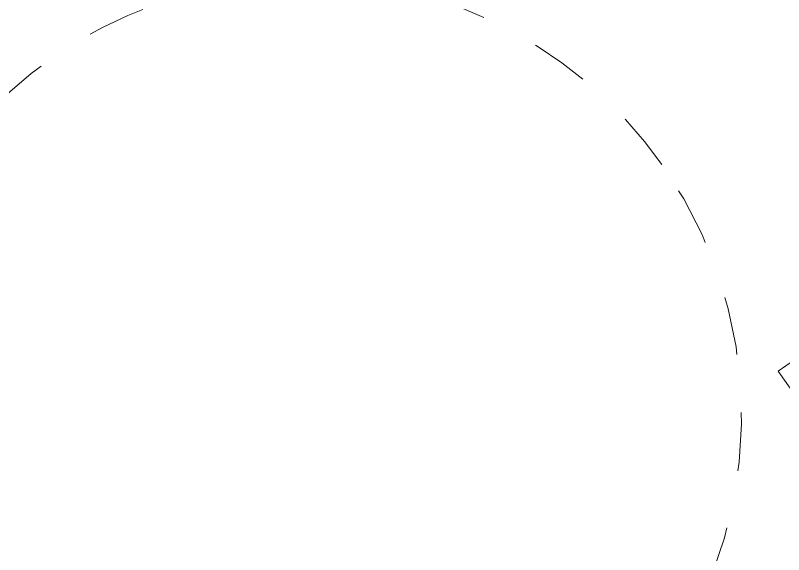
# Model space of a CAD drawing. Extents: x 274235 to 276654, y 142848 to 144425.
# Drawn here: x 276116.463 to 276117.778, y 143072.412 to 143073.336 of the extents above; entities that cross this region are included whole.
import ezdxf

# ---------------------------------------------------------------- set-up
doc = ezdxf.new("R2010")
doc.units = 0
doc.header["$LTSCALE"] = 1.5
doc.linetypes.add('Hidden 1_16_', pattern=[2.3812499999999996, 1.5875, -0.7937499999999998])
doc.linetypes.add('Hidden 1_32_', pattern=[1.3890625, 0.7937500000000002, -0.5953125])
doc.layers.get('0').update_dxf_attribs({"linetype": 'CONTINUOUS', "lineweight": 0})
doc.layers.add('_ACM-A-DETL', color=7, linetype='CONTINUOUS', lineweight=5)
doc.layers.add('_ACM-A-DOOR', color=1, linetype='CONTINUOUS', lineweight=5)

# ---------------------------------------------------------------- blocks, each defined once
blk = doc.blocks.new('ACM_Door-Regular-Single-45D - 0923_800_ S-45-2486668-F5_Working')
at = {"layer": '_ACM-A-DOOR'}
for p, q in [((-495.0000000000083, 99.99999999999999), (-420.0000000000084, 99.99999999999999)), ((-495.0000000000083, 74.99999999999999), (-495.0000000000083, 99.99999999999999)), ((-420.0000000000084, 99.99999999999999), (-420.0000000000094, -99.99999999999999)), ((419.9999999999919, 99.99999999999999), (494.9999999999919, 99.99999999999999)), ((419.9999999999896, -99.99999999999999), (419.9999999999919, 99.99999999999999)), ((494.9999999999919, 99.99999999999999), (494.9999999999919, 74.99999999999999)), ((-450.0000000000101, 74.99999999999999), (-495.0000000000083, 74.99999999999999)), ((-450.0000000000095, -74.99999999999999), (-450.0000000000095, 74.99999999999999)), ((449.9999999999899, 74.99999999999999), (449.9999999999899, -74.99999999999999)), ((494.9999999999919, 74.99999999999999), (449.9999999999899, 74.99999999999999)), ((-193.9090327718665, -577.3404902775944), (391.7157287525134, 8.284271247444705)), ((419.9999999999918, -20.00000000000209), (391.7157287525134, 8.284271247444638)), ((419.9999999999918, -20.00000000000209), (-165.331761003769, -605.3317610044207)), ((-495.0000000000052, -74.99999999999999), (-450.0000000000095, -74.99999999999999)), ((-495.0000000000052, -99.99999999999999), (-495.0000000000052, -74.99999999999999)), ((449.9999999999905, -74.99999999999999), (494.9999999999938, -74.99999999999999)), ((494.9999999999938, -74.99999999999999), (494.9999999999938, -99.99999999999999)), ((-420.0000000000094, -99.99999999999999), (-495.0000000000052, -99.99999999999999)), ((494.9999999999938, -99.99999999999999), (419.9999999999896, -99.99999999999999))]:
    blk.add_line(p, q, dxfattribs=at)
blk.add_arc((379.9999999999927, -20.00000000000006), 800.0000000000006, 179.9999999999999, 227.0261339722246, dxfattribs=at)
blk = doc.blocks.new('5f0512')
at = {"layer": '_ACM-A-DETL', "linetype": 'Hidden 1_32_'}
blk.add_arc((-129126.9536411413, -64761.59144460852), 29999.99999999997, 279.9453333635652, 350.0510387107539, dxfattribs=at)
at = {"layer": '_ACM-A-DETL', "linetype": 'Hidden 1_16_'}
for radius, start, end in [(750.0000000000987, 45, 164.4937802568201), (750.0000000001525, 240.4884900955856, 45)]:
    blk.add_arc((-125008.2733860678, -84008.34096142533), radius, start, end, dxfattribs=at)
at = {"layer": '_ACM-A-DOOR', "rotation": 134.9999999999938}
blk.add_blockref('ACM_Door-Regular-Single-45D - 0923_800_ S-45-2486668-F5_Working', (-124447.4715087592, -83424.99337665236), dxfattribs=at)

msp = doc.modelspace()

# ---------------------------------------------------------------- block references
at = {"xscale": 0.0009999999999999994, "yscale": 0.001, "zscale": 0.001, "rotation": 350.1075696352769}
msp.add_blockref('5f0512', (276254.5380815538, 143133.931731411), dxfattribs=at)

doc.saveas('drawing.dxf')
